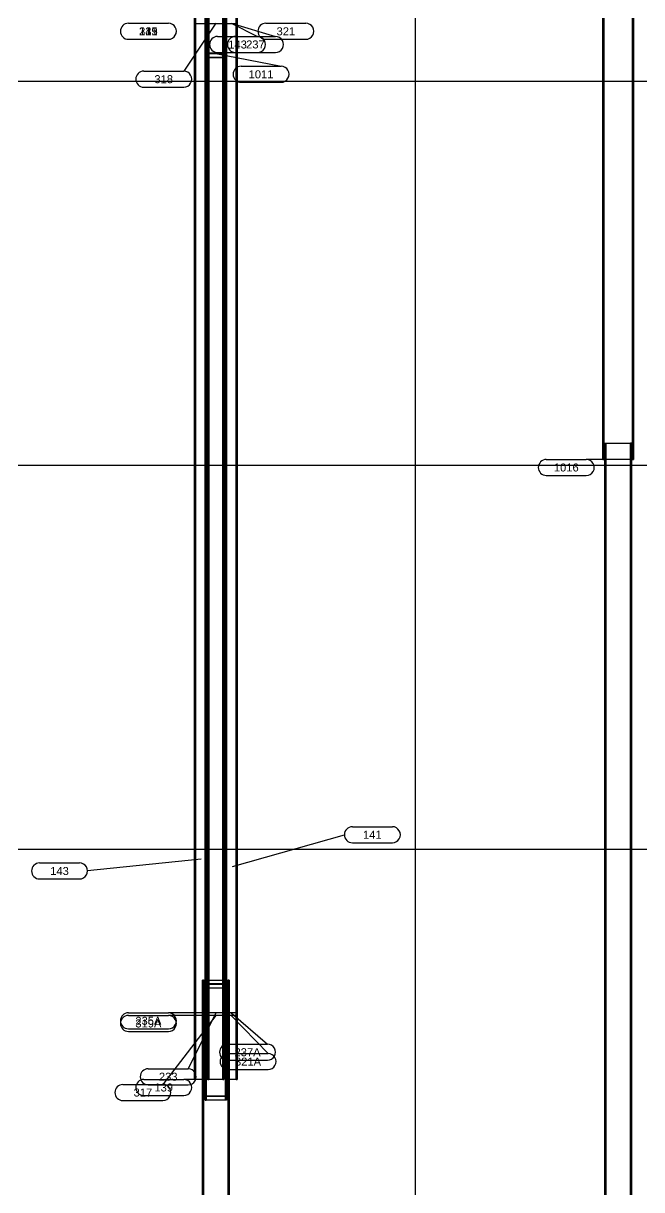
# Model space of a CAD drawing. Header units: inches. Extents: x -21257 to 11444, y 0 to 8704.
# Drawn here: x 4540 to 5468, y 3029 to 4778 of the extents above; entities that cross this region are included whole.
import ezdxf
from ezdxf.enums import TextEntityAlignment as Align

# ---------------------------------------------------------------- set-up
doc = ezdxf.new("R2010")
doc.units = ezdxf.units.IN
doc.header["$MEASUREMENT"] = 0
doc.linetypes.add('CENTER2', pattern=[1.125, 0.75, -0.125, 0.125, -0.125])
for name, color, linetype in [('100-CONV-LAYOUT', 3, 'Continuous'), ('100-CONV-NUMBERS', 3, 'Continuous'), ('1000-CONV-LAYOUT', 30, 'Continuous'), ('1000-CONV-LAYOUT-UPPER', 30, 'Continuous'), ('1000-CONV-NUMBERS', 30, 'Continuous'), ('200-CONV-LAYOUT', 4, 'Continuous'), ('200-CONV-NUMBERS', 4, 'Continuous'), ('300-CONV-LAYOUT', 6, 'Continuous'), ('300-CONV-NUMBERS', 6, 'Continuous'), ('Bldg_Cline', 8, 'CENTER2')]:
    doc.layers.add(name, color=color, linetype=linetype)
doc.styles.get("Standard").update_dxf_attribs({"font": 'helvl.shx'})

# ---------------------------------------------------------------- blocks, each defined once
blk = doc.blocks.new('DCBLOCK')
at = {"linetype": 'Continuous'}
for p, q in [((-0.625, 0), (0, 0)), ((-0.625, -0.25), (0, -0.25))]:
    blk.add_line(p, q, dxfattribs=at)
for centre, start, end in [((-0.625, -0.125), 90, 269.9999), ((0, -0.125), 269.9999, 90)]:
    blk.add_arc(centre, 0.125, start, end)
blk.add_attdef('FORTNAITEM', text='', height=0.125).set_placement((-0.313, -0.125), align=Align.MIDDLE_CENTER)
at = {"flags": 1}
blk.add_attdef('SERIALNUM', (-0.625, -0.344), '', height=0.125, dxfattribs=at)
blk = doc.blocks.new('Promise-US15-100330-00-10-003 Bldg Colums')
at = {"layer": 'Bldg_Cline'}
for p, q in [((4200, 7192), (4200, 8)), ((72, 4176), (6000, 4176)), ((72, 3600), (6000, 3600)), ((72, 3024), (6000, 3024))]:
    blk.add_line(p, q, dxfattribs=at)
blk = doc.blocks.new('Promise-US15-100330-00-20-408 100 Series')
at = {"layer": '100-CONV-LAYOUT', "linetype": 'Continuous'}
for p, q in [((-10731.4, -11376.8, 23.5), (-10732.9, -11376.8, 23.5)), ((-10732.9, -11376.8, 30), (-10731.4, -11376.8, 30)), ((-10731.4, -11376.8, 30), (-10731.4, -11376.8, 23.5)), ((-10710.4, -11376.8, 23.5), (-10708.9, -11376.8, 23.5)), ((-10710.4, -11376.8, 30), (-10710.4, -11376.8, 23.5)), ((-10710.4, -11376.8, 30), (-10708.9, -11376.8, 30))]:
    blk.add_line(p, q, dxfattribs=at)
at = {"layer": '100-CONV-LAYOUT'}
for points in [[(-10752.9, -11376.8, 26.5), (-10752.9, -9792.8, 26.5), (-10751.4, -9792.8, 26.5), (-10751.4, -11376.8, 26.5)], [(-10752.9, -11376.8, 30), (-10752.9, -9792.8, 30), (-10751.4, -9792.8, 30), (-10751.4, -11376.8, 30)], [(-10751.4, -11376.8, 30), (-10751.4, -9792.8, 30), (-10736.4, -9792.8, 30), (-10736.4, -11376.8, 30)], [(-10751.4, -11376.8, 30), (-10751.4, -9792.8, 30), (-10751.4, -9792.8, 26.5), (-10751.4, -11376.8, 26.5)], [(-10736.4, -11376.8, 30), (-10736.4, -9792.8, 30), (-10736.4, -9792.8, 26.5), (-10736.4, -11376.8, 26.5)], [(-10736.4, -11376.8, 26.5), (-10736.4, -9792.8, 26.5), (-10734.9, -9792.8, 26.5), (-10734.9, -11376.8, 26.5)], [(-10736.4, -11376.8, 30), (-10736.4, -9792.8, 30), (-10734.9, -9792.8, 30), (-10734.9, -11376.8, 30)], [(-10732.9, -11376.8, 23.5), (-10732.9, -9792.8, 23.5), (-10731.4, -9792.8, 23.5), (-10731.4, -11376.8, 23.5)], [(-10732.9, -11376.8, 30), (-10732.9, -9792.8, 30), (-10731.4, -9792.8, 30), (-10731.4, -11376.8, 30)], [(-10731.4, -11376.8, 30), (-10731.4, -9792.8, 30), (-10710.4, -9792.8, 30), (-10710.4, -11376.8, 30)], [(-10731.4, -11376.8, 30), (-10731.4, -9792.8, 30), (-10731.4, -9792.8, 23.5), (-10731.4, -11376.8, 23.5)], [(-10710.4, -11376.8, 30), (-10710.4, -9792.8, 30), (-10710.4, -9792.8, 23.5), (-10710.4, -11376.8, 23.5)], [(-10710.4, -11376.8, 23.5), (-10710.4, -9792.8, 23.5), (-10708.9, -9792.8, 23.5), (-10708.9, -11376.8, 23.5)], [(-10710.4, -11376.8, 30), (-10710.4, -9792.8, 30), (-10708.9, -9792.8, 30), (-10708.9, -11376.8, 30)], [(-10706.9, -11376.8, 26.5), (-10706.9, -9792.8, 26.5), (-10705.4, -9792.8, 26.5), (-10705.4, -11376.8, 26.5)], [(-10706.9, -11376.8, 30), (-10706.9, -9792.8, 30), (-10705.4, -9792.8, 30), (-10705.4, -11376.8, 30)], [(-10705.4, -11376.8, 30), (-10705.4, -9792.8, 30), (-10690.4, -9792.8, 30), (-10690.4, -11376.8, 30)], [(-10705.4, -11376.8, 30), (-10705.4, -9792.8, 30), (-10705.4, -9792.8, 26.5), (-10705.4, -11376.8, 26.5)], [(-10690.4, -11376.8, 30), (-10690.4, -9792.8, 30), (-10690.4, -9792.8, 26.5), (-10690.4, -11376.8, 26.5)], [(-10690.4, -11376.8, 26.5), (-10690.4, -9792.8, 26.5), (-10688.9, -9792.8, 26.5), (-10688.9, -11376.8, 26.5)], [(-10690.4, -11376.8, 30), (-10690.4, -9792.8, 30), (-10688.9, -9792.8, 30), (-10688.9, -11376.8, 30)], [(-10752.9, -11376.8, 30), (-10752.9, -11376.8, 26.5), (-10751.4, -11376.8, 26.5), (-10751.4, -11376.8, 30)], [(-10736.4, -11376.8, 30), (-10736.4, -11376.8, 26.5), (-10734.9, -11376.8, 26.5), (-10734.9, -11376.8, 30)], [(-10706.9, -11376.8, 30), (-10706.9, -11376.8, 26.5), (-10705.4, -11376.8, 26.5), (-10705.4, -11376.8, 30)], [(-10690.4, -11376.8, 30), (-10690.4, -11376.8, 26.5), (-10688.9, -11376.8, 26.5), (-10688.9, -11376.8, 30)]]:
    blk.add_3dface(points, dxfattribs=at)
at = {"layer": '100-CONV-NUMBERS', "linetype": 'Continuous'}
for p, q in [((-10695.8, -11057.6, 30), (-10527.9, -11009.7, 360)), ((-10742.7, -11046.2, 30), (-10913.2, -11064.1, 360)), ((-10720.9, -11376.8, 30), (-10768.9, -11376.8, 360))]:
    blk.add_line(p, q, dxfattribs=at)
at = {"layer": '100-CONV-NUMBERS', "xscale": 96, "yscale": 96, "zscale": 96}
for p, values in [((-10455.9, -10997.7, 360), {'FORTNAITEM': '141'}), ((-10925.2, -11052.1, 360), {'FORTNAITEM': '143'}), ((-10768.9, -11376.8, 360), {'FORTNAITEM': '139'})]:
    blk.add_blockref('DCBLOCK', p, dxfattribs=at).add_auto_attribs(values)
blk = doc.blocks.new('Promise-US15-100330-00-20-408 200 Series')
at = {"layer": '200-CONV-LAYOUT', "linetype": 'Continuous'}
for p, q in [((-10731.4, -11276.8, 131.5), (-10732.9, -11276.8, 131.5)), ((-10732.9, -11276.8, 138), (-10731.4, -11276.8, 138)), ((-10731.4, -11276.8, 138), (-10731.4, -11276.8, 131.5)), ((-10710.4, -11276.8, 131.5), (-10708.9, -11276.8, 131.5)), ((-10710.4, -11276.8, 138), (-10710.4, -11276.8, 131.5)), ((-10710.4, -11276.8, 138), (-10708.9, -11276.8, 138))]:
    blk.add_line(p, q, dxfattribs=at)
at = {"layer": '200-CONV-LAYOUT'}
for points in [[(-10752.9, -11276.8, 134.5), (-10752.9, -9752.8, 134.5), (-10751.4, -9752.8, 134.5), (-10751.4, -11276.8, 134.5)], [(-10752.9, -11276.8, 138), (-10752.9, -9752.8, 138), (-10751.4, -9752.8, 138), (-10751.4, -11276.8, 138)], [(-10751.4, -11276.8, 138), (-10751.4, -9752.8, 138), (-10736.4, -9752.8, 138), (-10736.4, -11276.8, 138)], [(-10751.4, -11276.8, 138), (-10751.4, -9752.8, 138), (-10751.4, -9752.8, 134.5), (-10751.4, -11276.8, 134.5)], [(-10736.4, -11276.8, 138), (-10736.4, -9752.8, 138), (-10736.4, -9752.8, 134.5), (-10736.4, -11276.8, 134.5)], [(-10736.4, -11276.8, 134.5), (-10736.4, -9752.8, 134.5), (-10734.9, -9752.8, 134.5), (-10734.9, -11276.8, 134.5)], [(-10736.4, -11276.8, 138), (-10736.4, -9752.8, 138), (-10734.9, -9752.8, 138), (-10734.9, -11276.8, 138)], [(-10732.9, -11276.8, 131.5), (-10732.9, -9752.8, 131.5), (-10731.4, -9752.8, 131.5), (-10731.4, -11276.8, 131.5)], [(-10732.9, -11276.8, 138), (-10732.9, -9752.8, 138), (-10731.4, -9752.8, 138), (-10731.4, -11276.8, 138)], [(-10731.4, -11276.8, 138), (-10731.4, -9752.8, 138), (-10710.4, -9752.8, 138), (-10710.4, -11276.8, 138)], [(-10731.4, -11276.8, 138), (-10731.4, -9752.8, 138), (-10731.4, -9752.8, 131.5), (-10731.4, -11276.8, 131.5)], [(-10710.4, -11276.8, 138), (-10710.4, -9752.8, 138), (-10710.4, -9752.8, 131.5), (-10710.4, -11276.8, 131.5)], [(-10710.4, -11276.8, 131.5), (-10710.4, -9752.8, 131.5), (-10708.9, -9752.8, 131.5), (-10708.9, -11276.8, 131.5)], [(-10710.4, -11276.8, 138), (-10710.4, -9752.8, 138), (-10708.9, -9752.8, 138), (-10708.9, -11276.8, 138)], [(-10706.9, -11276.8, 134.5), (-10706.9, -9752.8, 134.5), (-10705.4, -9752.8, 134.5), (-10705.4, -11276.8, 134.5)], [(-10706.9, -11276.8, 138), (-10706.9, -9752.8, 138), (-10705.4, -9752.8, 138), (-10705.4, -11276.8, 138)], [(-10705.4, -11276.8, 138), (-10705.4, -9752.8, 138), (-10690.4, -9752.8, 138), (-10690.4, -11276.8, 138)], [(-10705.4, -11276.8, 138), (-10705.4, -9752.8, 138), (-10705.4, -9752.8, 134.5), (-10705.4, -11276.8, 134.5)], [(-10690.4, -11276.8, 138), (-10690.4, -9752.8, 138), (-10690.4, -9752.8, 134.5), (-10690.4, -11276.8, 134.5)], [(-10690.4, -11276.8, 134.5), (-10690.4, -9752.8, 134.5), (-10688.9, -9752.8, 134.5), (-10688.9, -11276.8, 134.5)], [(-10690.4, -11276.8, 138), (-10690.4, -9752.8, 138), (-10688.9, -9752.8, 138), (-10688.9, -11276.8, 138)], [(-10752.9, -11276.8, 138), (-10752.9, -11276.8, 134.5), (-10751.4, -11276.8, 134.5), (-10751.4, -11276.8, 138)], [(-10736.4, -11276.8, 138), (-10736.4, -11276.8, 134.5), (-10734.9, -11276.8, 134.5), (-10734.9, -11276.8, 138)], [(-10706.9, -11276.8, 138), (-10706.9, -11276.8, 134.5), (-10705.4, -11276.8, 134.5), (-10705.4, -11276.8, 138)], [(-10690.4, -11276.8, 138), (-10690.4, -11276.8, 134.5), (-10688.9, -11276.8, 134.5), (-10688.9, -11276.8, 138)]]:
    blk.add_3dface(points, dxfattribs=at)
at = {"layer": '200-CONV-NUMBERS', "linetype": 'Continuous'}
for p, q in [((-10743.9, -11276.8, 138), (-10791.9, -11276.8, 360)), ((-10720.9, -11276.8, 138), (-10762.1, -11360.7, 360)), ((-10697.9, -11276.8, 138), (-10643.1, -11323.9, 360))]:
    blk.add_line(p, q, dxfattribs=at)
at = {"layer": '200-CONV-NUMBERS', "xscale": 96, "yscale": 96, "zscale": 96}
for p, values in [((-10791.9, -11276.8, 360), {'FORTNAITEM': '235A'}), ((-10643.1, -11323.9, 360), {'FORTNAITEM': '237A'}), ((-10762.1, -11360.7, 360), {'FORTNAITEM': '233'})]:
    blk.add_blockref('DCBLOCK', p, dxfattribs=at).add_auto_attribs(values)
blk = doc.blocks.new('Promise-US15-100330-00-20-408 300 Series')
at = {"layer": '300-CONV-LAYOUT', "linetype": 'Continuous'}
for p, q in [((-10731.4, -11280.8, 239.5), (-10732.9, -11280.8, 239.5)), ((-10732.9, -11280.8, 246), (-10731.4, -11280.8, 246)), ((-10731.4, -11280.8, 246), (-10731.4, -11280.8, 239.5)), ((-10710.4, -11280.8, 239.5), (-10708.9, -11280.8, 239.5)), ((-10710.4, -11280.8, 246), (-10710.4, -11280.8, 239.5)), ((-10710.4, -11280.8, 246), (-10708.9, -11280.8, 246))]:
    blk.add_line(p, q, dxfattribs=at)
at = {"layer": '300-CONV-LAYOUT'}
for points in [[(-10752.9, -11280.8, 242.5), (-10752.9, -9792.8, 242.5), (-10751.4, -9792.8, 242.5), (-10751.4, -11280.8, 242.5)], [(-10752.9, -11280.8, 246), (-10752.9, -9792.8, 246), (-10751.4, -9792.8, 246), (-10751.4, -11280.8, 246)], [(-10751.4, -11280.8, 246), (-10751.4, -9792.8, 246), (-10736.4, -9792.8, 246), (-10736.4, -11280.8, 246)], [(-10751.4, -11280.8, 246), (-10751.4, -9792.8, 246), (-10751.4, -9792.8, 242.5), (-10751.4, -11280.8, 242.5)], [(-10736.4, -11280.8, 246), (-10736.4, -9792.8, 246), (-10736.4, -9792.8, 242.5), (-10736.4, -11280.8, 242.5)], [(-10736.4, -11280.8, 242.5), (-10736.4, -9792.8, 242.5), (-10734.9, -9792.8, 242.5), (-10734.9, -11280.8, 242.5)], [(-10736.4, -11280.8, 246), (-10736.4, -9792.8, 246), (-10734.9, -9792.8, 246), (-10734.9, -11280.8, 246)], [(-10732.9, -11280.8, 239.5), (-10732.9, -9792.8, 239.5), (-10731.4, -9792.8, 239.5), (-10731.4, -11280.8, 239.5)], [(-10732.9, -11280.8, 246), (-10732.9, -9792.8, 246), (-10731.4, -9792.8, 246), (-10731.4, -11280.8, 246)], [(-10731.4, -11280.8, 246), (-10731.4, -9792.8, 246), (-10710.4, -9792.8, 246), (-10710.4, -11280.8, 246)], [(-10731.4, -11280.8, 246), (-10731.4, -9792.8, 246), (-10731.4, -9792.8, 239.5), (-10731.4, -11280.8, 239.5)], [(-10710.4, -11280.8, 246), (-10710.4, -9792.8, 246), (-10710.4, -9792.8, 239.5), (-10710.4, -11280.8, 239.5)], [(-10710.4, -11280.8, 239.5), (-10710.4, -9792.8, 239.5), (-10708.9, -9792.8, 239.5), (-10708.9, -11280.8, 239.5)], [(-10710.4, -11280.8, 246), (-10710.4, -9792.8, 246), (-10708.9, -9792.8, 246), (-10708.9, -11280.8, 246)], [(-10706.9, -11280.8, 242.5), (-10706.9, -9792.8, 242.5), (-10705.4, -9792.8, 242.5), (-10705.4, -11280.8, 242.5)], [(-10706.9, -11280.8, 246), (-10706.9, -9792.8, 246), (-10705.4, -9792.8, 246), (-10705.4, -11280.8, 246)], [(-10705.4, -11280.8, 246), (-10705.4, -9792.8, 246), (-10690.4, -9792.8, 246), (-10690.4, -11280.8, 246)], [(-10705.4, -11280.8, 246), (-10705.4, -9792.8, 246), (-10705.4, -9792.8, 242.5), (-10705.4, -11280.8, 242.5)], [(-10690.4, -11280.8, 246), (-10690.4, -9792.8, 246), (-10690.4, -9792.8, 242.5), (-10690.4, -11280.8, 242.5)], [(-10690.4, -11280.8, 242.5), (-10690.4, -9792.8, 242.5), (-10688.9, -9792.8, 242.5), (-10688.9, -11280.8, 242.5)], [(-10690.4, -11280.8, 246), (-10690.4, -9792.8, 246), (-10688.9, -9792.8, 246), (-10688.9, -11280.8, 246)], [(-10752.9, -11280.8, 246), (-10752.9, -11280.8, 242.5), (-10751.4, -11280.8, 242.5), (-10751.4, -11280.8, 246)], [(-10736.4, -11280.8, 246), (-10736.4, -11280.8, 242.5), (-10734.9, -11280.8, 242.5), (-10734.9, -11280.8, 246)], [(-10706.9, -11280.8, 246), (-10706.9, -11280.8, 242.5), (-10705.4, -11280.8, 242.5), (-10705.4, -11280.8, 246)], [(-10690.4, -11280.8, 246), (-10690.4, -11280.8, 242.5), (-10688.9, -11280.8, 242.5), (-10688.9, -11280.8, 246)]]:
    blk.add_3dface(points, dxfattribs=at)
at = {"layer": '300-CONV-NUMBERS', "linetype": 'Continuous'}
for p, q in [((-10720.9, -11280.8, 246), (-10800.1, -11384.4, 360)), ((-10743.9, -11280.8, 246), (-10791.9, -11280.8, 360)), ((-10697.9, -11280.8, 246), (-10642.4, -11338, 360))]:
    blk.add_line(p, q, dxfattribs=at)
at = {"layer": '300-CONV-NUMBERS', "xscale": 96, "yscale": 96, "zscale": 96}
for p, values in [((-10791.9, -11280.8, 360), {'FORTNAITEM': '319A'}), ((-10642.4, -11338, 360), {'FORTNAITEM': '321A'}), ((-10800.1, -11384.4, 360), {'FORTNAITEM': '317'})]:
    blk.add_blockref('DCBLOCK', p, dxfattribs=at).add_auto_attribs(values)
blk = doc.blocks.new('Promise-US15-100330-00-20-408 1000 Series')
at = {"layer": '1000-CONV-LAYOUT', "linetype": 'Continuous'}
for p, q in [((-10735.4, -9795.8, 65), (-10736.9, -9795.8, 65)), ((-10735.4, -9795.8, 69), (-10736.9, -9795.8, 69)), ((-10735.4, -9795.8, 69), (-10735.4, -9795.8, 65)), ((-10706.4, -9795.8, 65), (-10704.9, -9795.8, 65)), ((-10706.4, -9795.8, 69), (-10706.4, -9795.8, 65)), ((-10704.9, -9795.8, 69), (-10706.4, -9795.8, 69)), ((-10137, -10422.4, 332), (-10135.5, -10422.4, 332)), ((-10137, -10422.4, 336), (-10135.5, -10422.4, 336)), ((-10135.5, -10422.4, 332), (-10135.5, -10422.4, 336)), ((-10098.5, -10422.4, 332), (-10097, -10422.4, 332)), ((-10098.5, -10422.4, 336), (-10098.5, -10422.4, 332)), ((-10097, -10422.4, 336), (-10098.5, -10422.4, 336)), ((-10135.5, -10428.4, 332), (-10137, -10428.4, 332)), ((-10137, -10428.4, 336), (-10135.5, -10428.4, 336)), ((-10137, -10428.4, 332), (-10135.5, -10428.4, 332)), ((-10137, -10428.4, 336), (-10135.5, -10428.4, 336)), ((-10135.5, -10428.4, 336), (-10135.5, -10428.4, 332)), ((-10135.5, -10428.4, 332), (-10135.5, -10428.4, 336)), ((-10098.5, -10428.4, 332), (-10097, -10428.4, 332)), ((-10098.5, -10428.4, 336), (-10098.5, -10428.4, 332)), ((-10098.5, -10428.4, 336), (-10097, -10428.4, 336)), ((-10098.5, -10428.4, 332), (-10097, -10428.4, 332)), ((-10098.5, -10428.4, 336), (-10098.5, -10428.4, 332)), ((-10097, -10428.4, 336), (-10098.5, -10428.4, 336)), ((-10135.5, -10516.4, 332), (-10137, -10516.4, 332)), ((-10137, -10516.4, 336), (-10135.5, -10516.4, 336)), ((-10135.5, -10516.4, 336), (-10135.5, -10516.4, 332)), ((-10098.5, -10516.4, 332), (-10097, -10516.4, 332)), ((-10098.5, -10516.4, 336), (-10098.5, -10516.4, 332)), ((-10098.5, -10516.4, 336), (-10097, -10516.4, 336)), ((-10135.5, -10636.4, 332), (-10137, -10636.4, 332)), ((-10137, -10636.4, 336), (-10135.5, -10636.4, 336)), ((-10135.5, -10636.4, 336), (-10135.5, -10636.4, 332)), ((-10098.5, -10636.4, 332), (-10097, -10636.4, 332)), ((-10098.5, -10636.4, 336), (-10098.5, -10636.4, 332)), ((-10098.5, -10636.4, 336), (-10097, -10636.4, 336)), ((-10135.5, -10756.4, 332), (-10137, -10756.4, 332)), ((-10137, -10756.4, 336), (-10135.5, -10756.4, 336)), ((-10135.5, -10756.4, 336), (-10135.5, -10756.4, 332)), ((-10098.5, -10756.4, 332), (-10097, -10756.4, 332)), ((-10098.5, -10756.4, 336), (-10098.5, -10756.4, 332)), ((-10098.5, -10756.4, 336), (-10097, -10756.4, 336)), ((-10135.5, -10876.4, 332), (-10137, -10876.4, 332)), ((-10137, -10876.4, 336), (-10135.5, -10876.4, 336)), ((-10135.5, -10876.4, 336), (-10135.5, -10876.4, 332)), ((-10098.5, -10876.4, 332), (-10097, -10876.4, 332)), ((-10098.5, -10876.4, 336), (-10098.5, -10876.4, 332)), ((-10098.5, -10876.4, 336), (-10097, -10876.4, 336)), ((-10135.5, -10996.4, 332), (-10137, -10996.4, 332)), ((-10137, -10996.4, 336), (-10135.5, -10996.4, 336)), ((-10135.5, -10996.4, 336), (-10135.5, -10996.4, 332)), ((-10098.5, -10996.4, 332), (-10097, -10996.4, 332)), ((-10098.5, -10996.4, 336), (-10098.5, -10996.4, 332)), ((-10098.5, -10996.4, 336), (-10097, -10996.4, 336)), ((-10135.5, -11116.4, 332), (-10137, -11116.4, 332)), ((-10137, -11116.4, 336), (-10135.5, -11116.4, 336)), ((-10135.5, -11116.4, 336), (-10135.5, -11116.4, 332)), ((-10098.5, -11116.4, 332), (-10097, -11116.4, 332)), ((-10098.5, -11116.4, 336), (-10098.5, -11116.4, 332)), ((-10098.5, -11116.4, 336), (-10097, -11116.4, 336)), ((-10739.4, -11235.3, 106.9), (-10740.9, -11235.3, 106.9)), ((-10739.4, -11236.8, 103.2), (-10740.9, -11236.8, 103.2)), ((-10739.4, -11235.3, 106.9), (-10739.4, -11236.8, 103.2)), ((-10700.9, -11235.3, 106.9), (-10702.4, -11235.3, 106.9)), ((-10702.4, -11235.3, 106.9), (-10702.4, -11236.8, 103.2)), ((-10702.4, -11236.8, 103.2), (-10700.9, -11236.8, 103.2)), ((-10135.5, -11236.4, 332), (-10137, -11236.4, 332)), ((-10137, -11236.4, 336), (-10135.5, -11236.4, 336)), ((-10135.5, -11236.4, 336), (-10135.5, -11236.4, 332)), ((-10098.5, -11236.4, 332), (-10097, -11236.4, 332)), ((-10098.5, -11236.4, 336), (-10098.5, -11236.4, 332)), ((-10098.5, -11236.4, 336), (-10097, -11236.4, 336)), ((-10135.5, -11356.4, 332), (-10137, -11356.4, 332)), ((-10137, -11356.4, 336), (-10135.5, -11356.4, 336)), ((-10135.5, -11356.4, 336), (-10135.5, -11356.4, 332)), ((-10098.5, -11356.4, 332), (-10097, -11356.4, 332)), ((-10098.5, -11356.4, 336), (-10098.5, -11356.4, 332)), ((-10098.5, -11356.4, 336), (-10097, -11356.4, 336)), ((-10135.5, -11476.4, 332), (-10137, -11476.4, 332)), ((-10137, -11476.4, 336), (-10135.5, -11476.4, 336)), ((-10135.5, -11476.4, 336), (-10135.5, -11476.4, 332)), ((-10098.5, -11476.4, 332), (-10097, -11476.4, 332)), ((-10098.5, -11476.4, 336), (-10098.5, -11476.4, 332)), ((-10098.5, -11476.4, 336), (-10097, -11476.4, 336))]:
    blk.add_line(p, q, dxfattribs=at)
at = {"layer": '1000-CONV-LAYOUT', "color": 8, "linetype": 'Continuous'}
for p, q in [((-10138.4, -10422.9, 328.5), (-10139.9, -10422.9, 328.5)), ((-10139.9, -10422.9, 336), (-10138.4, -10422.9, 336)), ((-10138.4, -10422.9, 336), (-10138.4, -10422.9, 328.5)), ((-10095.4, -10422.9, 328.5), (-10093.9, -10422.9, 328.5)), ((-10095.4, -10422.9, 336), (-10095.4, -10422.9, 328.5)), ((-10095.4, -10422.9, 336), (-10093.9, -10422.9, 336))]:
    blk.add_line(p, q, dxfattribs=at)
at = {"layer": '1000-CONV-LAYOUT', "color": 1, "linetype": 'Continuous'}
for p, q in [((-10739.4, -11227.8, 60), (-10740.9, -11227.8, 60)), ((-10739.4, -11229.1, 56.2), (-10740.9, -11229.1, 56.2)), ((-10739.4, -11227.8, 60), (-10739.4, -11229.1, 56.2)), ((-10702.4, -11227.8, 60), (-10702.4, -11229.1, 56.2)), ((-10700.9, -11227.8, 60), (-10702.4, -11227.8, 60)), ((-10702.4, -11229.1, 56.2), (-10700.9, -11229.1, 56.2)), ((-10739.4, -11233.4, 62.1), (-10740.9, -11233.4, 62.1)), ((-10740.9, -11233.4, 62.1), (-10739.4, -11233.4, 62.1)), ((-10739.4, -11234.8, 58.3), (-10740.9, -11234.8, 58.3)), ((-10739.4, -11234.8, 58.3), (-10740.9, -11234.8, 58.3)), ((-10739.4, -11233.4, 62.1), (-10739.4, -11234.8, 58.3)), ((-10739.4, -11233.4, 62.1), (-10739.4, -11234.8, 58.3)), ((-10702.4, -11233.4, 62.1), (-10702.4, -11234.8, 58.3)), ((-10700.9, -11233.4, 62.1), (-10702.4, -11233.4, 62.1)), ((-10702.4, -11234.8, 58.3), (-10702.4, -11233.4, 62.1)), ((-10700.9, -11233.4, 62.1), (-10702.4, -11233.4, 62.1)), ((-10702.4, -11234.8, 58.3), (-10700.9, -11234.8, 58.3)), ((-10700.9, -11234.8, 58.3), (-10702.4, -11234.8, 58.3)), ((-10739.4, -11345.9, 103.8), (-10740.9, -11345.9, 103.8)), ((-10739.4, -11347.3, 100), (-10740.9, -11347.3, 100)), ((-10739.4, -11345.9, 103.8), (-10739.4, -11347.3, 100)), ((-10702.4, -11345.9, 103.8), (-10702.4, -11347.3, 100)), ((-10700.9, -11345.9, 103.8), (-10702.4, -11345.9, 103.8)), ((-10702.4, -11347.3, 100), (-10700.9, -11347.3, 100)), ((-10739.4, -11458.4, 145.4), (-10740.9, -11458.4, 145.4)), ((-10739.4, -11459.8, 141.7), (-10740.9, -11459.8, 141.7)), ((-10739.4, -11458.4, 145.4), (-10739.4, -11459.8, 141.7)), ((-10702.4, -11458.4, 145.4), (-10702.4, -11459.8, 141.7)), ((-10700.9, -11458.4, 145.4), (-10702.4, -11458.4, 145.4)), ((-10702.4, -11459.8, 141.7), (-10700.9, -11459.8, 141.7))]:
    blk.add_line(p, q, dxfattribs=at)
at = {"layer": '1000-CONV-LAYOUT'}
for points in [[(-10735.4, -9675.8, 65), (-10735.4, -11233.8, 65), (-10736.9, -11233.8, 65), (-10736.9, -9675.8, 65)], [(-10735.4, -9675.8, 69), (-10735.4, -11233.8, 69), (-10736.9, -11233.8, 69), (-10736.9, -9675.8, 69)], [(-10706.4, -9675.8, 69), (-10706.4, -11233.8, 69), (-10735.4, -11233.8, 69), (-10735.4, -9675.8, 69)], [(-10735.4, -9675.8, 69), (-10735.4, -11233.8, 69), (-10735.4, -11233.8, 65), (-10735.4, -9675.8, 65)], [(-10706.4, -9675.8, 69), (-10706.4, -11233.8, 69), (-10706.4, -11233.8, 65), (-10706.4, -9675.8, 65)], [(-10704.9, -9675.8, 65), (-10704.9, -11233.8, 65), (-10706.4, -11233.8, 65), (-10706.4, -9675.8, 65)], [(-10704.9, -9675.8, 69), (-10704.9, -11233.8, 69), (-10706.4, -11233.8, 69), (-10706.4, -9675.8, 69)], [(-10137, -10428.4, 332), (-10137, -10422.4, 332), (-10135.5, -10422.4, 332), (-10135.5, -10428.4, 332)], [(-10137, -10428.4, 336), (-10137, -10422.4, 336), (-10135.5, -10422.4, 336), (-10135.5, -10428.4, 336)], [(-10135.5, -10428.4, 336), (-10135.5, -10422.4, 336), (-10135.5, -10422.4, 332), (-10135.5, -10428.4, 332)], [(-10135.5, -12082.4, 336), (-10135.5, -10422.4, 336), (-10098.5, -10422.4, 336), (-10098.5, -12082.4, 336)], [(-10098.5, -10428.4, 336), (-10098.5, -10422.4, 336), (-10098.5, -10422.4, 332), (-10098.5, -10428.4, 332)], [(-10098.5, -10428.4, 332), (-10098.5, -10422.4, 332), (-10097, -10422.4, 332), (-10097, -10428.4, 332)], [(-10098.5, -10428.4, 336), (-10098.5, -10422.4, 336), (-10097, -10422.4, 336), (-10097, -10428.4, 336)], [(-10137, -12076.4, 332), (-10137, -10428.4, 332), (-10135.5, -10428.4, 332), (-10135.5, -12076.4, 332)], [(-10137, -12076.4, 336), (-10137, -10428.4, 336), (-10135.5, -10428.4, 336), (-10135.5, -12076.4, 336)], [(-10135.5, -12076.4, 336), (-10135.5, -10428.4, 336), (-10135.5, -10428.4, 332), (-10135.5, -12076.4, 332)], [(-10098.5, -12076.4, 336), (-10098.5, -10428.4, 336), (-10098.5, -10428.4, 332), (-10098.5, -12076.4, 332)], [(-10098.5, -12076.4, 332), (-10098.5, -10428.4, 332), (-10097, -10428.4, 332), (-10097, -12076.4, 332)], [(-10098.5, -12076.4, 336), (-10098.5, -10428.4, 336), (-10097, -10428.4, 336), (-10097, -12076.4, 336)]]:
    blk.add_3dface(points, dxfattribs=at)
at = {"layer": '1000-CONV-LAYOUT', "color": 1}
for points in [[(-10739.4, -11227.8, 60), (-10739.4, -11233.4, 62.1), (-10740.9, -11233.4, 62.1), (-10740.9, -11227.8, 60)], [(-10739.4, -11229.1, 56.2), (-10739.4, -11234.8, 58.3), (-10740.9, -11234.8, 58.3), (-10740.9, -11229.1, 56.2)], [(-10702.4, -11227.8, 60), (-10702.4, -11233.4, 62.1), (-10739.4, -11233.4, 62.1), (-10739.4, -11227.8, 60)], [(-10739.4, -11227.8, 60), (-10739.4, -11233.4, 62.1), (-10739.4, -11234.8, 58.3), (-10739.4, -11229.1, 56.2)], [(-10702.4, -11227.8, 60), (-10702.4, -11233.4, 62.1), (-10702.4, -11234.8, 58.3), (-10702.4, -11229.1, 56.2)], [(-10700.9, -11227.8, 60), (-10700.9, -11233.4, 62.1), (-10702.4, -11233.4, 62.1), (-10702.4, -11227.8, 60)], [(-10700.9, -11229.1, 56.2), (-10700.9, -11234.8, 58.3), (-10702.4, -11234.8, 58.3), (-10702.4, -11229.1, 56.2)], [(-10739.4, -11233.4, 62.1), (-10739.4, -12032.4, 357.9), (-10740.9, -12032.4, 357.9), (-10740.9, -11233.4, 62.1)], [(-10739.4, -11234.8, 58.3), (-10739.4, -12033.8, 354.2), (-10740.9, -12033.8, 354.2), (-10740.9, -11234.8, 58.3)], [(-10702.4, -11233.4, 62.1), (-10702.4, -12032.4, 357.9), (-10739.4, -12032.4, 357.9), (-10739.4, -11233.4, 62.1)], [(-10739.4, -11233.4, 62.1), (-10739.4, -12032.4, 357.9), (-10739.4, -12033.8, 354.2), (-10739.4, -11234.8, 58.3)], [(-10702.4, -11233.4, 62.1), (-10702.4, -12032.4, 357.9), (-10702.4, -12033.8, 354.2), (-10702.4, -11234.8, 58.3)], [(-10700.9, -11233.4, 62.1), (-10700.9, -12032.4, 357.9), (-10702.4, -12032.4, 357.9), (-10702.4, -11233.4, 62.1)], [(-10700.9, -11234.8, 58.3), (-10700.9, -12033.8, 354.2), (-10702.4, -12033.8, 354.2), (-10702.4, -11234.8, 58.3)]]:
    blk.add_3dface(points, dxfattribs=at)
at = {"layer": '1000-CONV-LAYOUT-UPPER'}
for p, q in [((-10735.4, -9837.8, 173), (-10736.9, -9837.8, 173)), ((-10735.4, -9837.8, 177), (-10736.9, -9837.8, 177)), ((-10735.4, -9837.8, 173), (-10736.9, -9837.8, 173)), ((-10736.9, -9837.8, 177), (-10735.4, -9837.8, 177)), ((-10735.4, -9843.8, 173), (-10736.9, -9843.8, 173)), ((-10735.4, -9843.8, 177), (-10736.9, -9843.8, 177)), ((-10735.4, -9843.8, 173), (-10736.9, -9843.8, 173)), ((-10736.9, -9843.8, 177), (-10735.4, -9843.8, 177)), ((-10735.4, -9837.8, 177), (-10735.4, -9837.8, 173)), ((-10735.4, -9837.8, 177), (-10735.4, -9837.8, 173)), ((-10735.4, -9843.8, 177), (-10735.4, -9843.8, 173)), ((-10735.4, -9843.8, 177), (-10735.4, -9843.8, 173)), ((-10706.4, -9837.8, 173), (-10704.9, -9837.8, 173)), ((-10706.4, -9837.8, 177), (-10706.4, -9837.8, 173)), ((-10704.9, -9837.8, 177), (-10706.4, -9837.8, 177)), ((-10704.9, -9837.8, 173), (-10706.4, -9837.8, 173)), ((-10706.4, -9837.8, 173), (-10706.4, -9837.8, 177)), ((-10704.9, -9837.8, 177), (-10706.4, -9837.8, 177)), ((-10706.4, -9843.8, 173), (-10704.9, -9843.8, 173)), ((-10706.4, -9843.8, 177), (-10706.4, -9843.8, 173)), ((-10704.9, -9843.8, 177), (-10706.4, -9843.8, 177)), ((-10704.9, -9843.8, 173), (-10706.4, -9843.8, 173)), ((-10706.4, -9843.8, 173), (-10706.4, -9843.8, 177)), ((-10704.9, -9843.8, 177), (-10706.4, -9843.8, 177))]:
    blk.add_line(p, q, dxfattribs=at)
at = {"layer": '1000-CONV-LAYOUT-UPPER', "linetype": 'Continuous'}
for p, q in [((-10735.4, -11233.8, 65), (-10736.9, -11233.8, 65)), ((-10735.4, -11233.8, 69), (-10736.9, -11233.8, 69)), ((-10735.4, -11233.8, 65), (-10736.9, -11233.8, 65)), ((-10736.9, -11233.8, 69), (-10735.4, -11233.8, 69)), ((-10735.4, -11239.8, 65), (-10736.9, -11239.8, 65)), ((-10736.9, -11239.8, 69), (-10735.4, -11239.8, 69)), ((-10735.4, -11233.8, 69), (-10735.4, -11233.8, 65)), ((-10735.4, -11233.8, 69), (-10735.4, -11233.8, 65)), ((-10735.4, -11239.8, 69), (-10735.4, -11239.8, 65)), ((-10706.4, -11233.8, 65), (-10704.9, -11233.8, 65)), ((-10706.4, -11233.8, 69), (-10706.4, -11233.8, 65)), ((-10704.9, -11233.8, 69), (-10706.4, -11233.8, 69)), ((-10704.9, -11233.8, 65), (-10706.4, -11233.8, 65)), ((-10706.4, -11233.8, 65), (-10706.4, -11233.8, 69)), ((-10704.9, -11233.8, 69), (-10706.4, -11233.8, 69)), ((-10704.9, -11239.8, 65), (-10706.4, -11239.8, 65)), ((-10706.4, -11239.8, 65), (-10706.4, -11239.8, 69)), ((-10704.9, -11239.8, 69), (-10706.4, -11239.8, 69)), ((-10735.4, -11401.8, 173), (-10736.9, -11401.8, 173)), ((-10735.4, -11401.8, 177), (-10736.9, -11401.8, 177)), ((-10735.4, -11401.8, 173), (-10736.9, -11401.8, 173)), ((-10736.9, -11401.8, 177), (-10735.4, -11401.8, 177)), ((-10735.4, -11401.8, 177), (-10735.4, -11401.8, 173)), ((-10735.4, -11401.8, 177), (-10735.4, -11401.8, 173)), ((-10706.4, -11401.8, 173), (-10704.9, -11401.8, 173)), ((-10706.4, -11401.8, 177), (-10706.4, -11401.8, 173)), ((-10704.9, -11401.8, 177), (-10706.4, -11401.8, 177)), ((-10704.9, -11401.8, 173), (-10706.4, -11401.8, 173)), ((-10706.4, -11401.8, 173), (-10706.4, -11401.8, 177)), ((-10704.9, -11401.8, 177), (-10706.4, -11401.8, 177)), ((-10735.4, -11407.8, 173), (-10736.9, -11407.8, 173)), ((-10736.9, -11407.8, 177), (-10735.4, -11407.8, 177)), ((-10735.4, -11407.8, 177), (-10735.4, -11407.8, 173)), ((-10704.9, -11407.8, 173), (-10706.4, -11407.8, 173)), ((-10706.4, -11407.8, 173), (-10706.4, -11407.8, 177)), ((-10704.9, -11407.8, 177), (-10706.4, -11407.8, 177))]:
    blk.add_line(p, q, dxfattribs=at)
at = {"layer": '1000-CONV-LAYOUT-UPPER'}
for points in [[(-10735.4, -9837.8, 173), (-10735.4, -9843.8, 173), (-10736.9, -9843.8, 173), (-10736.9, -9837.8, 173)], [(-10735.4, -9837.8, 177), (-10735.4, -9843.8, 177), (-10736.9, -9843.8, 177), (-10736.9, -9837.8, 177)], [(-10735.4, -9843.8, 173), (-10735.4, -11401.8, 173), (-10736.9, -11401.8, 173), (-10736.9, -9843.8, 173)], [(-10735.4, -9843.8, 177), (-10735.4, -11401.8, 177), (-10736.9, -11401.8, 177), (-10736.9, -9843.8, 177)], [(-10706.4, -9837.8, 177), (-10706.4, -9843.8, 177), (-10735.4, -9843.8, 177), (-10735.4, -9837.8, 177)], [(-10735.4, -9837.8, 177), (-10735.4, -9843.8, 177), (-10735.4, -9843.8, 173), (-10735.4, -9837.8, 173)], [(-10706.4, -9843.8, 177), (-10706.4, -11401.8, 177), (-10735.4, -11401.8, 177), (-10735.4, -9843.8, 177)], [(-10735.4, -9843.8, 177), (-10735.4, -11401.8, 177), (-10735.4, -11401.8, 173), (-10735.4, -9843.8, 173)], [(-10706.4, -9837.8, 177), (-10706.4, -9843.8, 177), (-10706.4, -9843.8, 173), (-10706.4, -9837.8, 173)], [(-10704.9, -9837.8, 173), (-10704.9, -9843.8, 173), (-10706.4, -9843.8, 173), (-10706.4, -9837.8, 173)], [(-10704.9, -9837.8, 177), (-10704.9, -9843.8, 177), (-10706.4, -9843.8, 177), (-10706.4, -9837.8, 177)], [(-10706.4, -9843.8, 177), (-10706.4, -11401.8, 177), (-10706.4, -11401.8, 173), (-10706.4, -9843.8, 173)], [(-10704.9, -9843.8, 173), (-10704.9, -11401.8, 173), (-10706.4, -11401.8, 173), (-10706.4, -9843.8, 173)], [(-10704.9, -9843.8, 177), (-10704.9, -11401.8, 177), (-10706.4, -11401.8, 177), (-10706.4, -9843.8, 177)], [(-10735.4, -11233.8, 65), (-10735.4, -11239.8, 65), (-10736.9, -11239.8, 65), (-10736.9, -11233.8, 65)], [(-10735.4, -11233.8, 69), (-10735.4, -11239.8, 69), (-10736.9, -11239.8, 69), (-10736.9, -11233.8, 69)], [(-10706.4, -11233.8, 69), (-10706.4, -11239.8, 69), (-10735.4, -11239.8, 69), (-10735.4, -11233.8, 69)], [(-10735.4, -11233.8, 69), (-10735.4, -11239.8, 69), (-10735.4, -11239.8, 65), (-10735.4, -11233.8, 65)], [(-10706.4, -11233.8, 69), (-10706.4, -11239.8, 69), (-10706.4, -11239.8, 65), (-10706.4, -11233.8, 65)], [(-10704.9, -11233.8, 65), (-10704.9, -11239.8, 65), (-10706.4, -11239.8, 65), (-10706.4, -11233.8, 65)], [(-10704.9, -11233.8, 69), (-10704.9, -11239.8, 69), (-10706.4, -11239.8, 69), (-10706.4, -11233.8, 69)], [(-10735.4, -11401.8, 173), (-10735.4, -11407.8, 173), (-10736.9, -11407.8, 173), (-10736.9, -11401.8, 173)], [(-10735.4, -11401.8, 177), (-10735.4, -11407.8, 177), (-10736.9, -11407.8, 177), (-10736.9, -11401.8, 177)], [(-10706.4, -11401.8, 177), (-10706.4, -11407.8, 177), (-10735.4, -11407.8, 177), (-10735.4, -11401.8, 177)], [(-10735.4, -11401.8, 177), (-10735.4, -11407.8, 177), (-10735.4, -11407.8, 173), (-10735.4, -11401.8, 173)], [(-10706.4, -11401.8, 177), (-10706.4, -11407.8, 177), (-10706.4, -11407.8, 173), (-10706.4, -11401.8, 173)], [(-10704.9, -11401.8, 173), (-10704.9, -11407.8, 173), (-10706.4, -11407.8, 173), (-10706.4, -11401.8, 173)], [(-10704.9, -11401.8, 177), (-10704.9, -11407.8, 177), (-10706.4, -11407.8, 177), (-10706.4, -11401.8, 177)]]:
    blk.add_3dface(points, dxfattribs=at)
at = {"layer": '1000-CONV-NUMBERS', "linetype": 'Continuous'}
blk.add_line((-10720.9, -9837.8, 177), (-10622.9, -9857.2, 360), dxfattribs=at)
at = {"layer": '1000-CONV-NUMBERS', "xscale": 96, "yscale": 96, "zscale": 96}
blk.add_blockref('DCBLOCK', (-10622.9, -9857.2, 360), dxfattribs=at).add_auto_attribs({'FORTNAITEM': '1011'})

msp = doc.modelspace()

# ---------------------------------------------------------------- linework, layer by layer
at = {"layer": '100-CONV-NUMBERS', "linetype": 'Continuous'}
msp.add_line((4852.1, 4778.3, 30), (4891.9, 4758.5, 360), dxfattribs=at)
at = {"layer": '1000-CONV-LAYOUT', "linetype": 'Continuous'}
for p, q in [((5410.1, 4724.1, 336), (5411.6, 4724.1, 336)), ((5411.6, 4724.1, 328.5), (5410.1, 4724.1, 328.5)), ((5411.6, 4724.1, 336), (5411.6, 4724.1, 328.5)), ((5454.6, 4724.1, 336), (5456.1, 4724.1, 336)), ((5454.6, 4724.1, 336), (5454.6, 4724.1, 328.5)), ((5454.6, 4724.1, 328.5), (5456.1, 4724.1, 328.5)), ((5410.1, 4604.1, 336), (5411.6, 4604.1, 336)), ((5411.6, 4604.1, 328.5), (5410.1, 4604.1, 328.5)), ((5411.6, 4604.1, 336), (5411.6, 4604.1, 328.5)), ((5454.6, 4604.1, 336), (5456.1, 4604.1, 336)), ((5454.6, 4604.1, 336), (5454.6, 4604.1, 328.5)), ((5454.6, 4604.1, 328.5), (5456.1, 4604.1, 328.5)), ((5410.1, 4484.1, 336), (5411.6, 4484.1, 336)), ((5411.6, 4484.1, 328.5), (5410.1, 4484.1, 328.5)), ((5411.6, 4484.1, 336), (5411.6, 4484.1, 328.5)), ((5454.6, 4484.1, 336), (5456.1, 4484.1, 336)), ((5454.6, 4484.1, 336), (5454.6, 4484.1, 328.5)), ((5454.6, 4484.1, 328.5), (5456.1, 4484.1, 328.5)), ((5410.1, 4364.1, 336), (5411.6, 4364.1, 336)), ((5411.6, 4364.1, 328.5), (5410.1, 4364.1, 328.5)), ((5411.6, 4364.1, 336), (5411.6, 4364.1, 328.5)), ((5454.6, 4364.1, 336), (5456.1, 4364.1, 336)), ((5454.6, 4364.1, 336), (5454.6, 4364.1, 328.5)), ((5454.6, 4364.1, 328.5), (5456.1, 4364.1, 328.5)), ((5411.6, 4244.1, 328.5), (5410.1, 4244.1, 328.5)), ((5410.1, 4244.1, 336), (5411.6, 4244.1, 336)), ((5411.6, 4244.1, 336), (5411.6, 4244.1, 328.5)), ((5454.6, 4244.1, 328.5), (5456.1, 4244.1, 328.5)), ((5454.6, 4244.1, 336), (5454.6, 4244.1, 328.5)), ((5454.6, 4244.1, 336), (5456.1, 4244.1, 336)), ((5411.6, 4124.1, 328.5), (5410.1, 4124.1, 328.5)), ((5410.1, 4124.1, 336), (5411.6, 4124.1, 336)), ((5411.6, 4124.1, 336), (5411.6, 4124.1, 328.5)), ((5454.6, 4124.1, 328.5), (5456.1, 4124.1, 328.5)), ((5454.6, 4124.1, 336), (5454.6, 4124.1, 328.5)), ((5454.6, 4124.1, 336), (5456.1, 4124.1, 336))]:
    msp.add_line(p, q, dxfattribs=at)
at = {"layer": '1000-CONV-LAYOUT'}
for points in [[(5410.1, 4124.1, 328.5), (5410.1, 6524.1, 328.5), (5411.6, 6524.1, 328.5), (5411.6, 4124.1, 328.5)], [(5410.1, 4124.1, 336), (5410.1, 6524.1, 336), (5411.6, 6524.1, 336), (5411.6, 4124.1, 336)], [(5411.6, 4124.1, 336), (5411.6, 6524.1, 336), (5454.6, 6524.1, 336), (5454.6, 4124.1, 336)], [(5411.6, 4124.1, 336), (5411.6, 6524.1, 336), (5411.6, 6524.1, 328.5), (5411.6, 4124.1, 328.5)], [(5454.6, 4124.1, 336), (5454.6, 6524.1, 336), (5454.6, 6524.1, 328.5), (5454.6, 4124.1, 328.5)], [(5454.6, 4124.1, 328.5), (5454.6, 6524.1, 328.5), (5456.1, 6524.1, 328.5), (5456.1, 4124.1, 328.5)], [(5454.6, 4124.1, 336), (5454.6, 6524.1, 336), (5456.1, 6524.1, 336), (5456.1, 4124.1, 336)]]:
    msp.add_3dface(points, dxfattribs=at)
at = {"layer": '1000-CONV-LAYOUT-UPPER', "linetype": 'Continuous'}
for p, q in [((4814.6, 4733.3, 173), (4813.1, 4733.3, 173)), ((4813.1, 4733.3, 177), (4814.6, 4733.3, 177)), ((4814.6, 4733.3, 177), (4814.6, 4733.3, 173)), ((4845.1, 4733.3, 173), (4843.6, 4733.3, 173)), ((4843.6, 4733.3, 173), (4843.6, 4733.3, 177)), ((4845.1, 4733.3, 177), (4843.6, 4733.3, 177))]:
    msp.add_line(p, q, dxfattribs=at)
at = {"layer": '1000-CONV-LAYOUT-UPPER'}
for points in [[(4814.6, 7157.3, 173), (4814.6, 4733.3, 173), (4813.1, 4733.3, 173), (4813.1, 7157.3, 173)], [(4814.6, 7157.3, 177), (4814.6, 4733.3, 177), (4813.1, 4733.3, 177), (4813.1, 7157.3, 177)], [(4843.6, 7157.3, 177), (4843.6, 4733.3, 177), (4814.6, 4733.3, 177), (4814.6, 7157.3, 177)], [(4814.6, 7157.3, 177), (4814.6, 4733.3, 177), (4814.6, 4733.3, 173), (4814.6, 7157.3, 173)], [(4843.6, 7157.3, 177), (4843.6, 4733.3, 177), (4843.6, 4733.3, 173), (4843.6, 7157.3, 173)], [(4845.1, 7157.3, 173), (4845.1, 4733.3, 173), (4843.6, 4733.3, 173), (4843.6, 7157.3, 173)], [(4845.1, 7157.3, 177), (4845.1, 4733.3, 177), (4843.6, 4733.3, 177), (4843.6, 7157.3, 177)]]:
    msp.add_3dface(points, dxfattribs=at)
at = {"layer": '1000-CONV-NUMBERS', "linetype": 'Continuous'}
msp.add_line((5433.1, 4124.1, 336), (5385.1, 4124.1, 360), dxfattribs=at)
at = {"layer": '200-CONV-NUMBERS', "linetype": 'Continuous'}
msp.add_line((4852.1, 4778.3, 138), (4918.7, 4758.6, 360), dxfattribs=at)
at = {"layer": '300-CONV-NUMBERS', "linetype": 'Continuous'}
msp.add_line((4829.1, 4778.3, 246), (4781.1, 4706.5, 360), dxfattribs=at)

# ---------------------------------------------------------------- block references
for name, p in [('Promise-US15-100330-00-10-003 Bldg Colums', (928.1, 515.5)), ('Promise-US15-100330-00-20-408 200 Series', (15550, 14571)), ('Promise-US15-100330-00-20-408 1000 Series', (15550, 14571)), ('Promise-US15-100330-00-20-408 300 Series', (15550, 14571)), ('Promise-US15-100330-00-20-408 100 Series', (15550, 14571))]:
    msp.add_blockref(name, p)
at = {"layer": '100-CONV-NUMBERS', "xscale": 96, "yscale": 96, "zscale": 96}
for p, values in [((4758.1, 4778.3, 360), {'FORTNAITEM': '141'}), ((4891.9, 4758.5, 360), {'FORTNAITEM': '143'})]:
    msp.add_blockref('DCBLOCK', p, dxfattribs=at).add_auto_attribs(values)
at = {"layer": '1000-CONV-NUMBERS', "xscale": 96, "yscale": 96, "zscale": 96}
msp.add_blockref('DCBLOCK', (5385.1, 4124.1, 360), dxfattribs=at).add_auto_attribs({'FORTNAITEM': '1016'})
at = {"layer": '200-CONV-NUMBERS', "xscale": 96, "yscale": 96, "zscale": 96}
for p, values in [((4758.1, 4778.3, 360), {'FORTNAITEM': '235'}), ((4918.7, 4758.6, 360), {'FORTNAITEM': '237'})]:
    msp.add_blockref('DCBLOCK', p, dxfattribs=at).add_auto_attribs(values)
at = {"layer": '300-CONV-NUMBERS', "xscale": 96, "yscale": 96, "zscale": 96}
for p, values in [((4758.1, 4778.3, 360), {'FORTNAITEM': '319'}), ((4964.4, 4778.3, 360), {'FORTNAITEM': '321'}), ((4781.1, 4706.5, 360), {'FORTNAITEM': '318'})]:
    msp.add_blockref('DCBLOCK', p, dxfattribs=at).add_auto_attribs(values)

doc.saveas('drawing.dxf')
